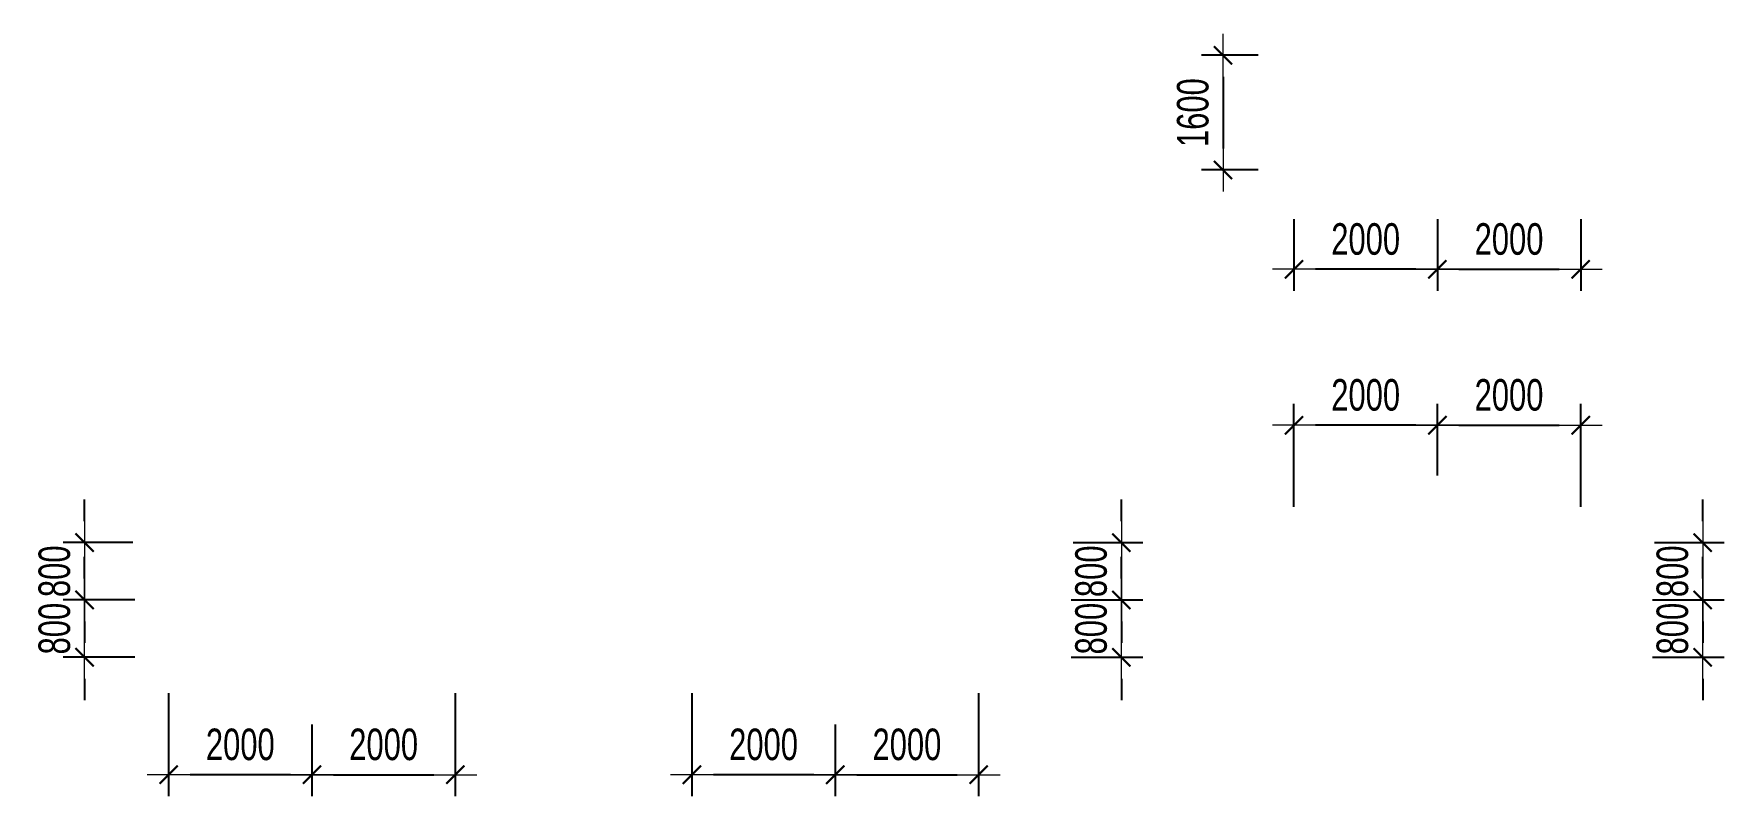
# Model space of a CAD drawing. Header units: millimetres. Extents: x -259680 to 389590, y -106473 to 139263.
# Drawn here: x 77819 to 101402, y 2662 to 13300 of the extents above; entities that cross this region are included whole.
import ezdxf

# ---------------------------------------------------------------- set-up
doc = ezdxf.new("R2010")
doc.units = ezdxf.units.MM
doc.layers.get('Defpoints').update_dxf_attribs({"color": 151, "lineweight": 9})
doc.layers.add('NDC_S_DIM', color=1, linetype='Continuous', lineweight=15)
doc.styles.add('NDC_DIM', font='', dxfattribs={"width": 0.75})
doc.styles.get('NDC_DIM').set_extended_font_data('Dotum')
doc.dimstyles.new('NDC_dim_200', dxfattribs={"dimscale": 200, "dimtxt": 2.2, "dimasz": 1.5, "dimexe": 1.5, "dimexo": 2.5, "dimgap": 1, "dimtad": 1, "dimdec": 0, "dimzin": 0, "dimdsep": 46, "dimtxsty": 'NDC_DIM', "dimblk": 'DIMMARK', "dimcen": 0.09, "dimdle": 1.2, "dimclrd": 1, "dimclre": 1, "dimclrt": 3, "dimadec": 0, "dimazin": 0, "dimtfac": 1, "dimtdec": 0, "dimtix": 1, "dimtofl": 0, "dimtmove": 0, "dimatfit": 3, "dimfxl": 6, "dimfxlon": 1, "dimtolj": 1, "dimtzin": 0, "dimarcsym": 0})

# ---------------------------------------------------------------- blocks, each defined once
blk = doc.blocks.new('DIMMARK')
at = {"layer": 'NDC_S_DIM', "color": 1}
blk.add_line((-1.5, 0), (1, 0), dxfattribs=at)
at = {"layer": 'NDC_S_DIM', "color": 2, "const_width": 0.1}
blk.add_lwpolyline([(-0.424, -0.424), (0.424, 0.424)], dxfattribs=at)
blk = doc.blocks.new('*D337')
at = {"layer": 'Defpoints', "color": 0, "ltscale": 100, "transparency": 16777216}
for p in [(83700, 4600), (81700, 4162), (83700, 2962)]:
    blk.add_point(p, dxfattribs=at)
at = {"layer": 'NDC_S_DIM', "color": 1, "lineweight": -2, "ltscale": 100, "transparency": 16777216}
for p, q in [((83700, 4100), (83700, 2662)), ((81700, 3662), (81700, 2662)), ((82000, 2962), (83400, 2962))]:
    blk.add_line(p, q, dxfattribs=at)
at = {"layer": 'NDC_S_DIM', "color": 1, "lineweight": -2, "ltscale": 100, "transparency": 16777216, "xscale": 300, "yscale": 300, "zscale": 300, "rotation": 180}
blk.add_blockref('DIMMARK', (81700, 2962), dxfattribs=at)
at = {"layer": 'NDC_S_DIM', "color": 1, "lineweight": -2, "ltscale": 100, "transparency": 16777216, "xscale": 300, "yscale": 300, "zscale": 300}
blk.add_blockref('DIMMARK', (83700, 2962), dxfattribs=at)
at = {"layer": 'NDC_S_DIM', "color": 3, "ltscale": 100, "transparency": 16777216, "insert": (82700, 3382), "char_height": 440, "attachment_point": 5, "style": 'NDC_DIM'}
blk.add_mtext('\\A1;2000', dxfattribs=at)
blk = doc.blocks.new('*D338')
at = {"layer": 'Defpoints', "color": 0, "ltscale": 100, "transparency": 16777216}
for p in [(79700, 4600), (81700, 4162), (79700, 2962)]:
    blk.add_point(p, dxfattribs=at)
at = {"layer": 'NDC_S_DIM', "color": 1, "lineweight": -2, "ltscale": 100, "transparency": 16777216}
for p, q in [((79700, 4100), (79700, 2662)), ((81700, 3662), (81700, 2662)), ((81400, 2962), (80000, 2962))]:
    blk.add_line(p, q, dxfattribs=at)
at = {"layer": 'NDC_S_DIM', "color": 1, "lineweight": -2, "ltscale": 100, "transparency": 16777216, "xscale": 300, "yscale": 300, "zscale": 300, "rotation": 180}
blk.add_blockref('DIMMARK', (79700, 2962), dxfattribs=at)
at = {"layer": 'NDC_S_DIM', "color": 1, "lineweight": -2, "ltscale": 100, "transparency": 16777216, "xscale": 300, "yscale": 300, "zscale": 300}
blk.add_blockref('DIMMARK', (81700, 2962), dxfattribs=at)
at = {"layer": 'NDC_S_DIM', "color": 3, "ltscale": 100, "transparency": 16777216, "insert": (80700, 3382), "char_height": 440, "attachment_point": 5, "style": 'NDC_DIM'}
blk.add_mtext('\\A1;2000', dxfattribs=at)
blk = doc.blocks.new('*D339')
at = {"layer": 'Defpoints', "color": 0, "ltscale": 100, "transparency": 16777216}
for p in [(79728, 5400), (78528, 4600), (79728, 4600)]:
    blk.add_point(p, dxfattribs=at)
at = {"layer": 'NDC_S_DIM', "color": 1, "lineweight": -2, "ltscale": 100, "transparency": 16777216}
for p, q in [((78528, 5700), (78528, 6000)), ((79228, 5400), (78228, 5400)), ((79228, 4600), (78228, 4600)), ((78528, 4300), (78528, 4000))]:
    blk.add_line(p, q, dxfattribs=at)
at = {"layer": 'NDC_S_DIM', "color": 1, "lineweight": -2, "ltscale": 100, "transparency": 16777216, "xscale": 300, "yscale": 300, "zscale": 300}
for p, rotation in [((78528, 5400), 270), ((78528, 4600), 90)]:
    blk.add_blockref('DIMMARK', p, dxfattribs=dict(at, rotation=rotation))
at = {"layer": 'NDC_S_DIM', "color": 3, "ltscale": 100, "transparency": 16777216, "insert": (78108, 5000), "char_height": 440, "attachment_point": 5, "rotation": 90, "style": 'NDC_DIM'}
blk.add_mtext('\\A1;800', dxfattribs=at)
blk = doc.blocks.new('*D340')
at = {"layer": 'Defpoints', "color": 0, "ltscale": 100, "transparency": 16777216}
for p in [(78528, 6200), (79700, 6200), (79728, 5400)]:
    blk.add_point(p, dxfattribs=at)
at = {"layer": 'NDC_S_DIM', "color": 1, "lineweight": -2, "ltscale": 100, "transparency": 16777216}
for p, q in [((78528, 6500), (78528, 6800)), ((79200, 6200), (78228, 6200)), ((79228, 5400), (78228, 5400)), ((78528, 5100), (78528, 4800))]:
    blk.add_line(p, q, dxfattribs=at)
at = {"layer": 'NDC_S_DIM', "color": 1, "lineweight": -2, "ltscale": 100, "transparency": 16777216, "xscale": 300, "yscale": 300, "zscale": 300}
for p, rotation in [((78528, 6200), 270), ((78528, 5400), 90)]:
    blk.add_blockref('DIMMARK', p, dxfattribs=dict(at, rotation=rotation))
at = {"layer": 'NDC_S_DIM', "color": 3, "ltscale": 100, "transparency": 16777216, "insert": (78108, 5800), "char_height": 440, "attachment_point": 5, "rotation": 90, "style": 'NDC_DIM'}
blk.add_mtext('\\A1;800', dxfattribs=at)
blk = doc.blocks.new('*D341')
at = {"layer": 'Defpoints', "color": 0, "ltscale": 100, "transparency": 16777216}
for p in [(91000, 4600), (89000, 4162), (91000, 2962)]:
    blk.add_point(p, dxfattribs=at)
at = {"layer": 'NDC_S_DIM', "color": 1, "lineweight": -2, "ltscale": 100, "transparency": 16777216}
for p, q in [((91000, 4100), (91000, 2662)), ((89000, 3662), (89000, 2662)), ((89300, 2962), (90700, 2962))]:
    blk.add_line(p, q, dxfattribs=at)
at = {"layer": 'NDC_S_DIM', "color": 1, "lineweight": -2, "ltscale": 100, "transparency": 16777216, "xscale": 300, "yscale": 300, "zscale": 300, "rotation": 180}
blk.add_blockref('DIMMARK', (89000, 2962), dxfattribs=at)
at = {"layer": 'NDC_S_DIM', "color": 1, "lineweight": -2, "ltscale": 100, "transparency": 16777216, "xscale": 300, "yscale": 300, "zscale": 300}
blk.add_blockref('DIMMARK', (91000, 2962), dxfattribs=at)
at = {"layer": 'NDC_S_DIM', "color": 3, "ltscale": 100, "transparency": 16777216, "insert": (90000, 3382), "char_height": 440, "attachment_point": 5, "style": 'NDC_DIM'}
blk.add_mtext('\\A1;2000', dxfattribs=at)
blk = doc.blocks.new('*D342')
at = {"layer": 'Defpoints', "color": 0, "ltscale": 100, "transparency": 16777216}
for p in [(87000, 4600), (89000, 4162), (87000, 2962)]:
    blk.add_point(p, dxfattribs=at)
at = {"layer": 'NDC_S_DIM', "color": 1, "lineweight": -2, "ltscale": 100, "transparency": 16777216}
for p, q in [((87000, 4100), (87000, 2662)), ((89000, 3662), (89000, 2662)), ((88700, 2962), (87300, 2962))]:
    blk.add_line(p, q, dxfattribs=at)
at = {"layer": 'NDC_S_DIM', "color": 1, "lineweight": -2, "ltscale": 100, "transparency": 16777216, "xscale": 300, "yscale": 300, "zscale": 300, "rotation": 180}
blk.add_blockref('DIMMARK', (87000, 2962), dxfattribs=at)
at = {"layer": 'NDC_S_DIM', "color": 1, "lineweight": -2, "ltscale": 100, "transparency": 16777216, "xscale": 300, "yscale": 300, "zscale": 300}
blk.add_blockref('DIMMARK', (89000, 2962), dxfattribs=at)
at = {"layer": 'NDC_S_DIM', "color": 3, "ltscale": 100, "transparency": 16777216, "insert": (88000, 3382), "char_height": 440, "attachment_point": 5, "style": 'NDC_DIM'}
blk.add_mtext('\\A1;2000', dxfattribs=at)
blk = doc.blocks.new('*D343')
at = {"layer": 'Defpoints', "color": 0, "ltscale": 100, "transparency": 16777216}
for p in [(91792, 5400), (91792, 4600), (92992, 4600)]:
    blk.add_point(p, dxfattribs=at)
at = {"layer": 'NDC_S_DIM', "color": 1, "lineweight": -2, "ltscale": 100, "transparency": 16777216}
for p, q in [((92992, 5700), (92992, 6000)), ((92292, 5400), (93292, 5400)), ((92292, 4600), (93292, 4600)), ((92992, 4300), (92992, 4000))]:
    blk.add_line(p, q, dxfattribs=at)
at = {"layer": 'NDC_S_DIM', "color": 1, "lineweight": -2, "ltscale": 100, "transparency": 16777216, "xscale": 300, "yscale": 300, "zscale": 300}
for p, rotation in [((92992, 5400), 270), ((92992, 4600), 90)]:
    blk.add_blockref('DIMMARK', p, dxfattribs=dict(at, rotation=rotation))
at = {"layer": 'NDC_S_DIM', "color": 3, "ltscale": 100, "transparency": 16777216, "insert": (92571, 5000), "char_height": 440, "attachment_point": 5, "rotation": 90, "style": 'NDC_DIM'}
blk.add_mtext('\\A1;800', dxfattribs=at)
blk = doc.blocks.new('*D318')
at = {"layer": 'Defpoints', "color": 0, "ltscale": 100, "transparency": 16777216}
for p in [(91820, 6200), (92992, 6200), (91792, 5400)]:
    blk.add_point(p, dxfattribs=at)
at = {"layer": 'NDC_S_DIM', "color": 1, "lineweight": -2, "ltscale": 100, "transparency": 16777216}
for p, q in [((92992, 6500), (92992, 6800)), ((92320, 6200), (93292, 6200)), ((92292, 5400), (93292, 5400)), ((92992, 5100), (92992, 4800))]:
    blk.add_line(p, q, dxfattribs=at)
at = {"layer": 'NDC_S_DIM', "color": 1, "lineweight": -2, "ltscale": 100, "transparency": 16777216, "xscale": 300, "yscale": 300, "zscale": 300}
for p, rotation in [((92992, 6200), 270), ((92992, 5400), 90)]:
    blk.add_blockref('DIMMARK', p, dxfattribs=dict(at, rotation=rotation))
at = {"layer": 'NDC_S_DIM', "color": 3, "ltscale": 100, "transparency": 16777216, "insert": (92571, 5800), "char_height": 440, "attachment_point": 5, "rotation": 90, "style": 'NDC_DIM'}
blk.add_mtext('\\A1;800', dxfattribs=at)
blk = doc.blocks.new('*D319')
at = {"layer": 'Defpoints', "color": 0, "ltscale": 100, "transparency": 16777216}
for p in [(99400, 7838), (97400, 6638), (99400, 6200)]:
    blk.add_point(p, dxfattribs=at)
at = {"layer": 'NDC_S_DIM', "color": 1, "lineweight": -2, "ltscale": 100, "transparency": 16777216}
for p, q in [((97400, 7138), (97400, 8138)), ((99400, 6700), (99400, 8138)), ((97700, 7838), (99100, 7838))]:
    blk.add_line(p, q, dxfattribs=at)
at = {"layer": 'NDC_S_DIM', "color": 1, "lineweight": -2, "ltscale": 100, "transparency": 16777216, "xscale": 300, "yscale": 300, "zscale": 300, "rotation": 180}
blk.add_blockref('DIMMARK', (97400, 7838), dxfattribs=at)
at = {"layer": 'NDC_S_DIM', "color": 1, "lineweight": -2, "ltscale": 100, "transparency": 16777216, "xscale": 300, "yscale": 300, "zscale": 300}
blk.add_blockref('DIMMARK', (99400, 7838), dxfattribs=at)
at = {"layer": 'NDC_S_DIM', "color": 3, "ltscale": 100, "transparency": 16777216, "insert": (98400, 8259), "char_height": 440, "attachment_point": 5, "style": 'NDC_DIM'}
blk.add_mtext('\\A1;2000', dxfattribs=at)
blk = doc.blocks.new('*D320')
at = {"layer": 'Defpoints', "color": 0, "ltscale": 100, "transparency": 16777216}
for p in [(95400, 7838), (97400, 6638), (95400, 6200)]:
    blk.add_point(p, dxfattribs=at)
at = {"layer": 'NDC_S_DIM', "color": 1, "lineweight": -2, "ltscale": 100, "transparency": 16777216}
for p, q in [((95400, 6700), (95400, 8138)), ((97400, 7138), (97400, 8138)), ((97100, 7838), (95700, 7838))]:
    blk.add_line(p, q, dxfattribs=at)
at = {"layer": 'NDC_S_DIM', "color": 1, "lineweight": -2, "ltscale": 100, "transparency": 16777216, "xscale": 300, "yscale": 300, "zscale": 300, "rotation": 180}
blk.add_blockref('DIMMARK', (95400, 7838), dxfattribs=at)
at = {"layer": 'NDC_S_DIM', "color": 1, "lineweight": -2, "ltscale": 100, "transparency": 16777216, "xscale": 300, "yscale": 300, "zscale": 300}
blk.add_blockref('DIMMARK', (97400, 7838), dxfattribs=at)
at = {"layer": 'NDC_S_DIM', "color": 3, "ltscale": 100, "transparency": 16777216, "insert": (96400, 8259), "char_height": 440, "attachment_point": 5, "style": 'NDC_DIM'}
blk.add_mtext('\\A1;2000', dxfattribs=at)
blk = doc.blocks.new('*D321')
at = {"layer": 'Defpoints', "color": 0, "ltscale": 100, "transparency": 16777216}
for p in [(99902, 5400), (99902, 4600), (101102, 4600)]:
    blk.add_point(p, dxfattribs=at)
at = {"layer": 'NDC_S_DIM', "color": 1, "lineweight": -2, "ltscale": 100, "transparency": 16777216}
for p, q in [((101102, 5700), (101102, 6000)), ((100402, 5400), (101402, 5400)), ((100402, 4600), (101402, 4600)), ((101102, 4300), (101102, 4000))]:
    blk.add_line(p, q, dxfattribs=at)
at = {"layer": 'NDC_S_DIM', "color": 1, "lineweight": -2, "ltscale": 100, "transparency": 16777216, "xscale": 300, "yscale": 300, "zscale": 300}
for p, rotation in [((101102, 5400), 270), ((101102, 4600), 90)]:
    blk.add_blockref('DIMMARK', p, dxfattribs=dict(at, rotation=rotation))
at = {"layer": 'NDC_S_DIM', "color": 3, "ltscale": 100, "transparency": 16777216, "insert": (100681, 5000), "char_height": 440, "attachment_point": 5, "rotation": 90, "style": 'NDC_DIM'}
blk.add_mtext('\\A1;800', dxfattribs=at)
blk = doc.blocks.new('*D322')
at = {"layer": 'Defpoints', "color": 0, "ltscale": 100, "transparency": 16777216}
for p in [(99930, 6200), (101102, 6200), (99902, 5400)]:
    blk.add_point(p, dxfattribs=at)
at = {"layer": 'NDC_S_DIM', "color": 1, "lineweight": -2, "ltscale": 100, "transparency": 16777216}
for p, q in [((101102, 6500), (101102, 6800)), ((100430, 6200), (101402, 6200)), ((100402, 5400), (101402, 5400)), ((101102, 5100), (101102, 4800))]:
    blk.add_line(p, q, dxfattribs=at)
at = {"layer": 'NDC_S_DIM', "color": 1, "lineweight": -2, "ltscale": 100, "transparency": 16777216, "xscale": 300, "yscale": 300, "zscale": 300}
for p, rotation in [((101102, 6200), 270), ((101102, 5400), 90)]:
    blk.add_blockref('DIMMARK', p, dxfattribs=dict(at, rotation=rotation))
at = {"layer": 'NDC_S_DIM', "color": 3, "ltscale": 100, "transparency": 16777216, "insert": (100681, 5800), "char_height": 440, "attachment_point": 5, "rotation": 90, "style": 'NDC_DIM'}
blk.add_mtext('\\A1;800', dxfattribs=at)
blk = doc.blocks.new('*D306')
at = {"layer": 'Defpoints', "color": 0, "ltscale": 100, "transparency": 16777216}
for p in [(97400, 11214), (99400, 11214), (99400, 10014)]:
    blk.add_point(p, dxfattribs=at)
at = {"layer": 'NDC_S_DIM', "color": 1, "lineweight": -2, "ltscale": 100, "transparency": 16777216}
for p, q in [((97400, 10714), (97400, 9714)), ((99400, 10714), (99400, 9714)), ((97700, 10014), (99100, 10014))]:
    blk.add_line(p, q, dxfattribs=at)
at = {"layer": 'NDC_S_DIM', "color": 1, "lineweight": -2, "ltscale": 100, "transparency": 16777216, "xscale": 300, "yscale": 300, "zscale": 300, "rotation": 180}
blk.add_blockref('DIMMARK', (97400, 10014), dxfattribs=at)
at = {"layer": 'NDC_S_DIM', "color": 1, "lineweight": -2, "ltscale": 100, "transparency": 16777216, "xscale": 300, "yscale": 300, "zscale": 300}
blk.add_blockref('DIMMARK', (99400, 10014), dxfattribs=at)
at = {"layer": 'NDC_S_DIM', "color": 3, "ltscale": 100, "transparency": 16777216, "insert": (98400, 10434), "char_height": 440, "attachment_point": 5, "style": 'NDC_DIM'}
blk.add_mtext('\\A1;2000', dxfattribs=at)
blk = doc.blocks.new('*D307')
at = {"layer": 'Defpoints', "color": 0, "ltscale": 100, "transparency": 16777216}
for p in [(95400, 11214), (97400, 11214), (95400, 10014)]:
    blk.add_point(p, dxfattribs=at)
at = {"layer": 'NDC_S_DIM', "color": 1, "lineweight": -2, "ltscale": 100, "transparency": 16777216}
for p, q in [((95400, 10714), (95400, 9714)), ((97400, 10714), (97400, 9714)), ((97100, 10014), (95700, 10014))]:
    blk.add_line(p, q, dxfattribs=at)
at = {"layer": 'NDC_S_DIM', "color": 1, "lineweight": -2, "ltscale": 100, "transparency": 16777216, "xscale": 300, "yscale": 300, "zscale": 300, "rotation": 180}
blk.add_blockref('DIMMARK', (95400, 10014), dxfattribs=at)
at = {"layer": 'NDC_S_DIM', "color": 1, "lineweight": -2, "ltscale": 100, "transparency": 16777216, "xscale": 300, "yscale": 300, "zscale": 300}
blk.add_blockref('DIMMARK', (97400, 10014), dxfattribs=at)
at = {"layer": 'NDC_S_DIM', "color": 3, "ltscale": 100, "transparency": 16777216, "insert": (96400, 10434), "char_height": 440, "attachment_point": 5, "style": 'NDC_DIM'}
blk.add_mtext('\\A1;2000', dxfattribs=at)
blk = doc.blocks.new('*D308')
at = {"layer": 'Defpoints', "color": 0, "ltscale": 100, "transparency": 16777216}
for p in [(95400, 13000), (94410, 11400), (95400, 11400)]:
    blk.add_point(p, dxfattribs=at)
at = {"layer": 'NDC_S_DIM', "color": 1, "lineweight": -2, "ltscale": 100, "transparency": 16777216}
for p, q in [((94900, 13000), (94110, 13000)), ((94410, 12700), (94410, 11700)), ((94900, 11400), (94110, 11400))]:
    blk.add_line(p, q, dxfattribs=at)
at = {"layer": 'NDC_S_DIM', "color": 1, "lineweight": -2, "ltscale": 100, "transparency": 16777216, "xscale": 300, "yscale": 300, "zscale": 300}
for p, rotation in [((94410, 13000), 90), ((94410, 11400), 270)]:
    blk.add_blockref('DIMMARK', p, dxfattribs=dict(at, rotation=rotation))
at = {"layer": 'NDC_S_DIM', "color": 3, "ltscale": 100, "transparency": 16777216, "insert": (93990, 12200), "char_height": 440, "attachment_point": 5, "rotation": 90, "style": 'NDC_DIM'}
blk.add_mtext('\\A1;1600', dxfattribs=at)

msp = doc.modelspace()

# ---------------------------------------------------------------- dimensions: what is measured, and where the dimension line sits
at = {"layer": 'NDC_S_DIM', "ltscale": 100}
for base, p1, p2, angle, picture, middle in [((94410, 11400), (95400, 13000), (95400, 11400), 90, '*D308', (93989.7, 12200)), ((95400, 10014), (97400, 11214), (95400, 11214), 180, '*D307', (96400, 10434.3)), ((95400, 7838.3), (97400, 6638.3), (95400, 6200), 180, '*D320', (96400, 8258.6)), ((78528.4, 6200), (79728.4, 5400), (79700, 6200), 90, '*D340', (78108.1, 5800)), ((92991.6, 6200), (91791.6, 5400), (91820, 6200), 90, '*D318', (92571.3, 5800)), ((101101.6, 6200), (99901.6, 5400), (99930, 6200), 90, '*D322', (100681.3, 5800)), ((78528.4, 4600), (79728.4, 5400), (79728.4, 4600), 270, '*D339', (78108.1, 5000)), ((92991.6, 4600), (91791.6, 5400), (91791.6, 4600), 270, '*D343', (92571.3, 5000)), ((101101.6, 4600), (99901.6, 5400), (99901.6, 4600), 270, '*D321', (100681.3, 5000)), ((79700, 2961.7), (81700, 4161.7), (79700, 4600), 180, '*D338', (80700, 3382)), ((87000, 2961.7), (89000, 4161.7), (87000, 4600), 180, '*D342', (88000, 3382))]:
    dim = msp.add_linear_dim(base=base, p1=p1, p2=p2, angle=angle, dimstyle='NDC_dim_200', dxfattribs=at)
    dim.commit()
    dim.dimension.update_dxf_attribs({"geometry": picture, "text_midpoint": middle})
for base, p1, p2, picture, middle in [((99400, 10014), (97400, 11214), (99400, 11214), '*D306', (98400, 10434.3)), ((99400, 7838.3), (97400, 6638.3), (99400, 6200), '*D319', (98400, 8258.6)), ((83700, 2961.7), (81700, 4161.7), (83700, 4600), '*D337', (82700, 3382)), ((91000, 2961.7), (89000, 4161.7), (91000, 4600), '*D341', (90000, 3382))]:
    dim = msp.add_linear_dim(base=base, p1=p1, p2=p2, dimstyle='NDC_dim_200', dxfattribs=at)
    dim.commit()
    dim.dimension.update_dxf_attribs({"geometry": picture, "text_midpoint": middle})

doc.saveas('drawing.dxf')
